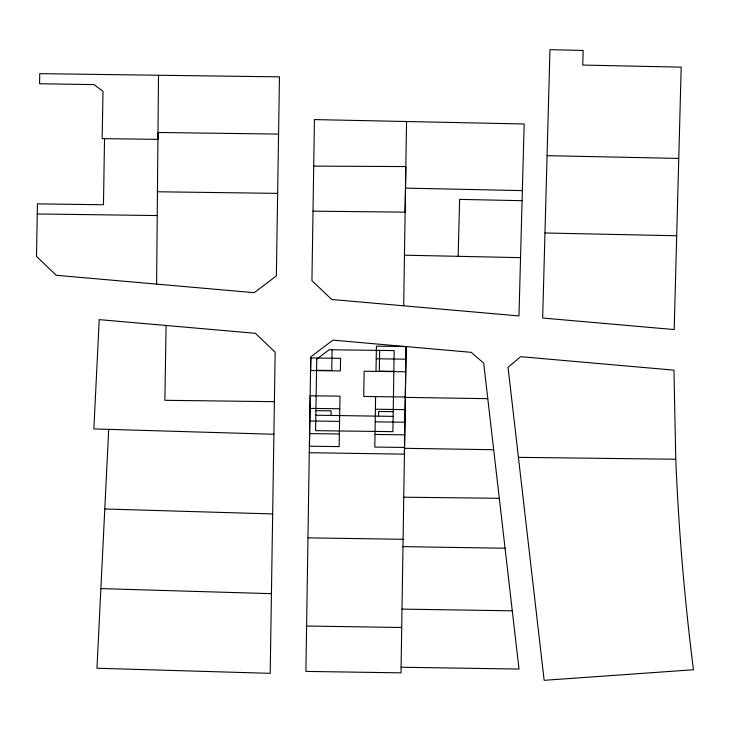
<?xml version="1.0" encoding="UTF-8"?>
<svg xmlns="http://www.w3.org/2000/svg" width="730" height="730" viewBox="0 0 730 730"><rect width="100%" height="100%" fill="white"/><g stroke="black" fill="none" stroke-linecap="round" stroke-linejoin="round"><path stroke-width="1.09" d="M156.603 284.107L158.51 75.236M401.089 667.247L401.007 672.841L305.897 671.408L310.761 356.861L332.953 340.134L471.124 352.325L483.68 363.084L519.012 669.063L401.089 667.247L406.099 346.604M104.527 138.654L103.468 204.756L37.431 203.871L36.5 256.394L56.219 275.283L254.195 292.684L276.36 275.922L279.453 76.86L39.739 73.648L39.566 83.74L94.06 84.607L103.012 91.341L102.154 138.618L157.936 139.384L157.999 132.477L278.595 134.083M273.896 434.259L93.86 428.93L99.216 319.621L166.075 325.48L164.889 400.305L274.398 401.664M331.046 415.443L331.119 410.844L315.907 410.643M332.095 349.789L331.767 370.493L316.555 370.293M375.612 396.618L374.809 447.061L404.511 447.444M376.023 371.406L376.424 346.184L406.135 346.567L404.411 454.151L309.301 452.719M378.569 416.164L378.651 411.464L393.205 411.656M379.627 350.4L379.299 371.114L393.853 371.305M403.672 305.815L406.537 121.508M458.166 256.33L459.617 199.381L522.087 200.695L524.167 123.981L314.438 119.583L311.938 280.649L331.721 299.492L518.975 315.935L522.087 200.695M544.972 232.98L549.955 49.676L583.161 50.443L582.75 65.07L681.199 67.142L674.192 329.568L542.664 318.024L544.972 232.98L676.61 235.754M108.706 429.368L96.962 668.251L270.2 673.343L275.164 352.216L255.436 333.318L166.075 325.48M313.718 166.102L405.834 166.577L405.132 212.147L313.015 211.171M518.428 457.345L675.77 459.234C678.553 528.374 684.402 597.377 692.98 666.043L693.5 669.748L544.142 680.323L508.043 367.354L520.599 356.678L673.954 370.156L675.77 459.234M403.726 497.194L499.302 498.298M157.443 191.771L277.637 193.368M37.248 213.963L157.224 215.551M376.224 358.795L405.926 359.178M405.725 371.789L364.142 371.251L363.732 396.463L405.323 397.01M310.058 408.38L339.769 408.763M375.412 409.229L405.123 409.621M309.858 420.991L339.569 421.374M375.211 421.84L404.922 422.223M309.657 433.602L339.359 433.985M375.01 434.45L404.721 434.834M405.287 397.385L487.795 398.671M315.834 415.215L393.123 416.383M307.978 537.837L403.07 539.278M401.993 609.112L512.296 610.809M306.6 626.039L401.719 627.481M404.493 448.302L493.69 449.726M402.951 546.642L505.06 548.239M547.08 155.663L678.708 158.428M405.497 188.121L522.361 190.612M404.457 255.19L520.554 257.644M104.791 508.992L272.664 513.938M100.877 588.617L271.432 593.663M310.259 395.769L309.456 446.212L339.158 446.596L339.97 396.153L310.259 395.769M310.87 357.937L310.67 370.548L340.372 370.94L340.572 358.33L310.87 357.937M316.738 359.105L315.588 430.654L392.886 431.658L394.182 350.592L329.157 349.743L316.738 359.105"/></g></svg>
